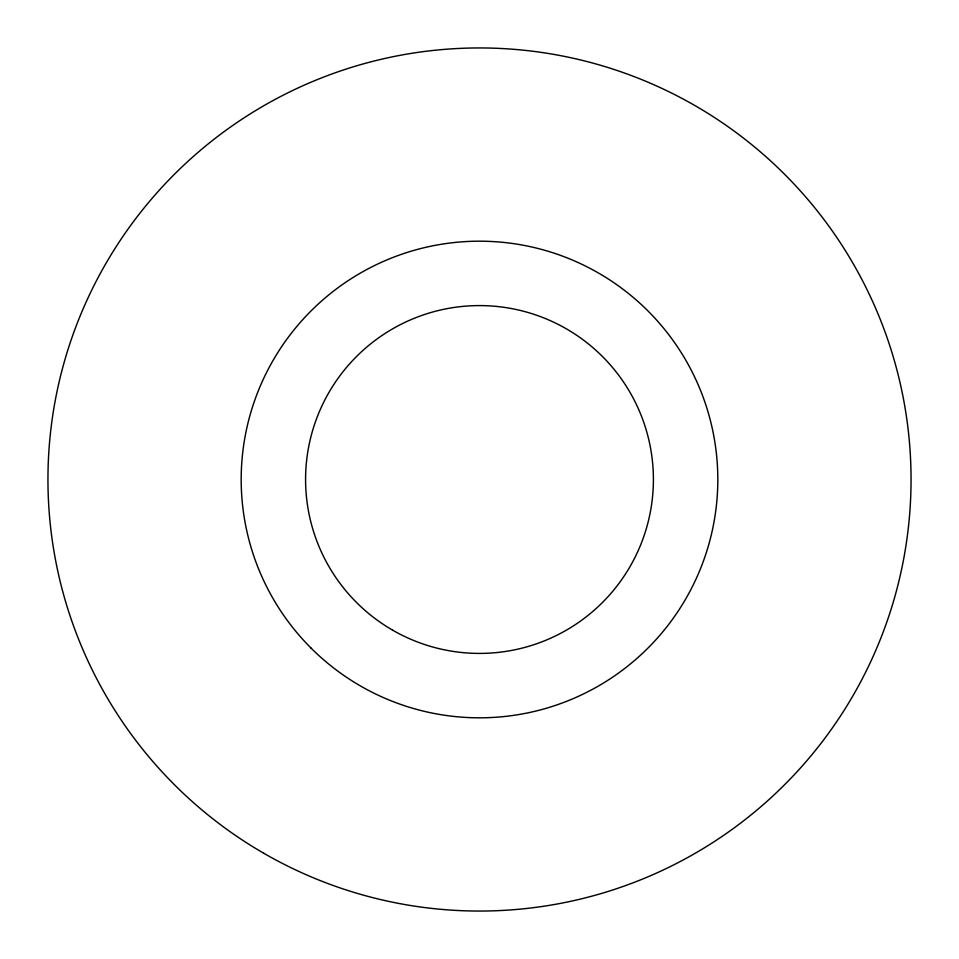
<?xml version="1.0" encoding="UTF-8"?>
<svg xmlns="http://www.w3.org/2000/svg" width="959" height="959" viewBox="0 0 959 959"><rect width="100%" height="100%" fill="white"/><g stroke="black" fill="none" stroke-linecap="round" stroke-linejoin="round"><path stroke-width="1.44" d="M392.543 630.111A173.903 173.903 0 0 0 653.403 479.5A173.903 173.903 0 0 0 392.543 328.889A173.903 173.903 0 0 0 392.543 630.111M263.725 853.234A431.55 431.55 0 0 0 911.05 479.5A431.55 431.55 0 0 0 263.725 105.766A431.55 431.55 0 0 0 263.725 853.234M310.98 648.02A238.323 238.323 0 0 0 709.696 541.176A238.323 238.323 0 0 0 417.824 249.304A238.323 238.323 0 0 0 310.98 648.02"/></g></svg>
